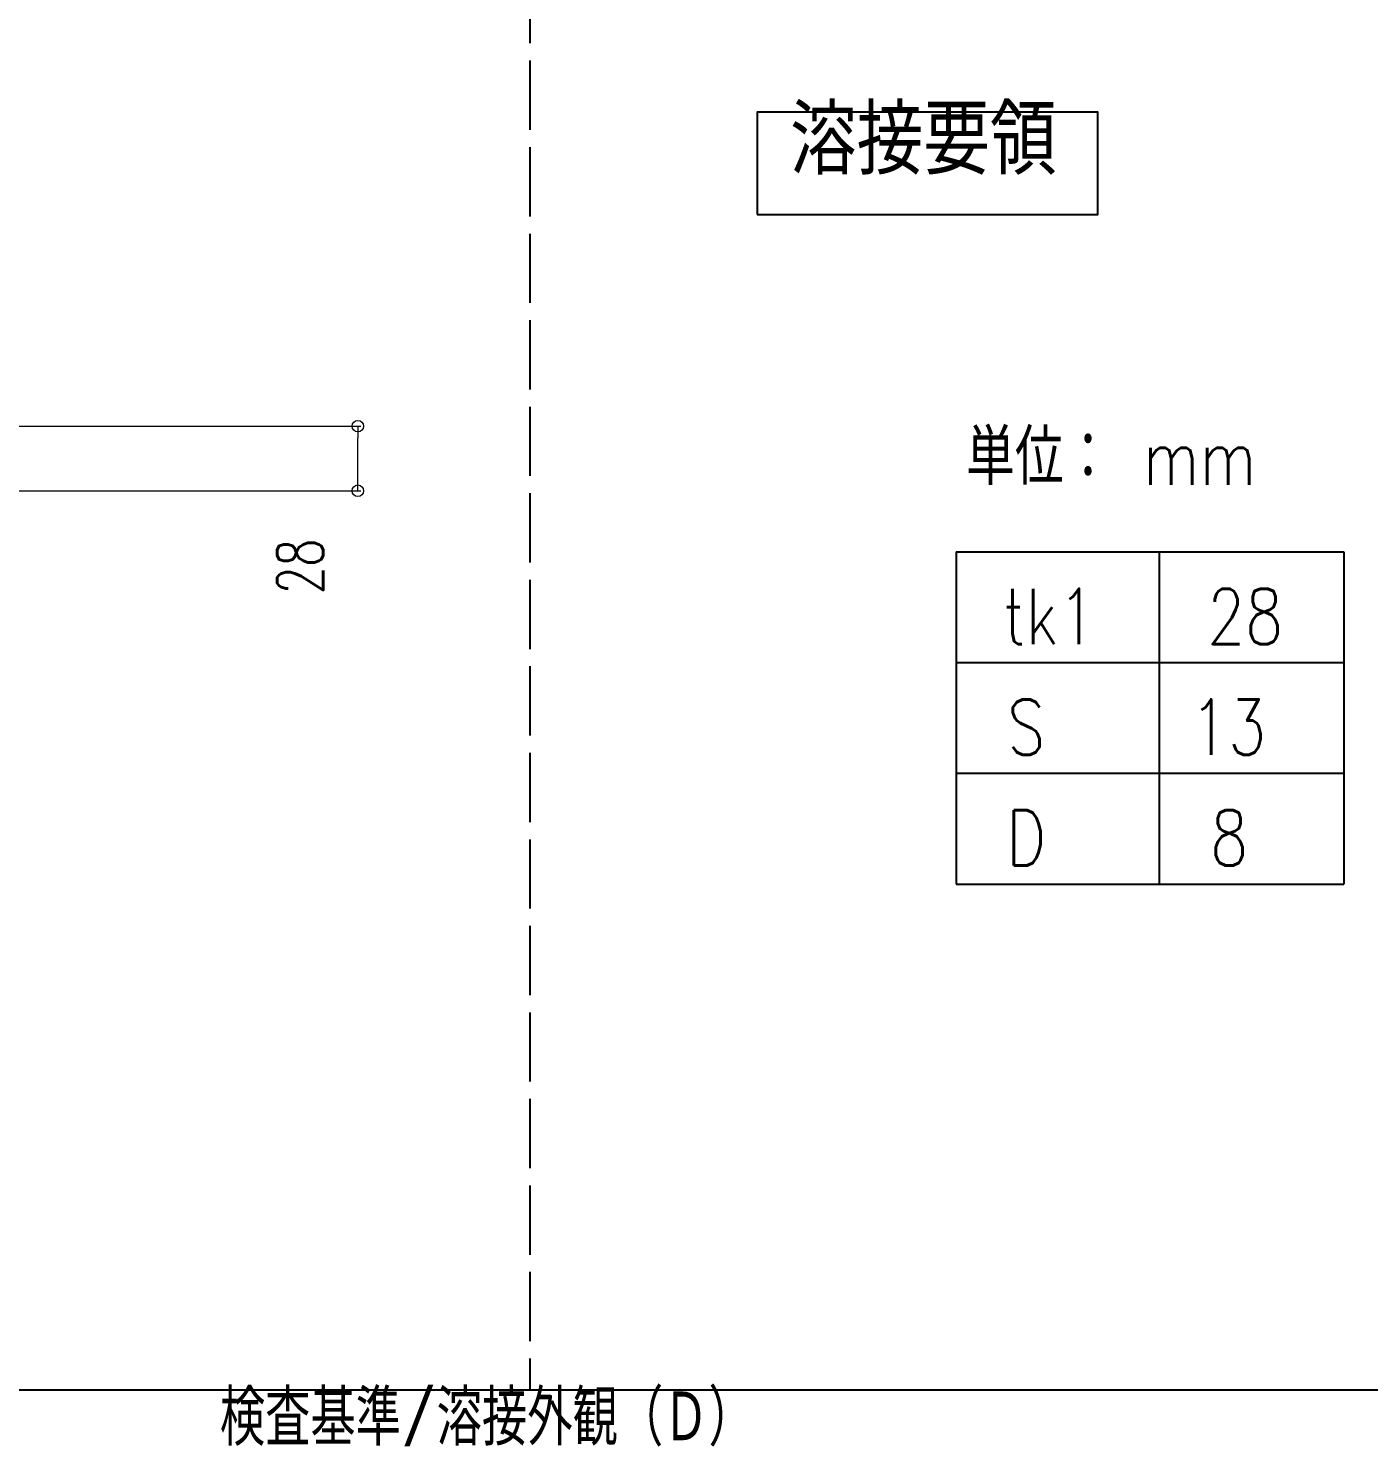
# Model space of a CAD drawing. Header units: millimetres. Extents: x -4568 to 36914, y -114 to 17788.
# Drawn here: x 13474 to 14054, y 3051 to 3666 of the extents above; entities that cross this region are included whole.
import ezdxf
from ezdxf.enums import TextEntityAlignment as Align

# ---------------------------------------------------------------- set-up
doc = ezdxf.new("R2010")
doc.units = ezdxf.units.MM
doc.header["$LTSCALE"] = 5
doc.linetypes.add('DASHED', pattern=[7.5, 6, -1.5])
doc.layers.get('0').update_dxf_attribs({"color": 255})
doc.layers.get('DEFPOINTS').update_dxf_attribs({"color": 255})
doc.layers.add('寸法', color=4, linetype='Continuous')
doc.layers.add('文字', color=7, linetype='Continuous')
doc.styles.add('04setumei', font='simplex.shx', dxfattribs={"width": 0.7, "height": 2.5, "bigfont": 'extfont2.shx'})
doc.styles.add('DLSTANDARD1', font='monotxt.shx', dxfattribs={"width": 0.6, "bigfont": 'extfont'})
doc.styles.add('KANJI', font='simplex.shx', dxfattribs={"width": 0.7, "bigfont": 'extfont2.shx'})
doc.dimstyles.new('一般寸法-小さめ', dxfattribs={"dimscale": 10, "dimtxt": 2, "dimasz": 0.5, "dimexe": 0.125, "dimexo": 1.5, "dimgap": 0.5, "dimtad": 1, "dimtxsty": 'KANJI', "dimblk": 'ORIGIN', "dimcen": 0, "dimclrd": 256, "dimclre": 256, "dimclrt": 256, "dimadec": 0, "dimazin": 0, "dimtfac": 1, "dimtmove": 2, "dimatfit": 2, "dimfxl": 0, "dimtolj": 2, "dimlwd": 5, "dimlwe": 5, "dimarcsym": 0})

# ---------------------------------------------------------------- blocks, each defined once
blk = doc.blocks.new('_Origin')
at = {"color": 0, "linetype": 'ByBlock', "lineweight": -2}
blk.add_line((0, 0), (-1, 0), dxfattribs=at)
blk.add_circle((0, 0), 0.5, dxfattribs=at)
blk = doc.blocks.new('*D900')
at = {"layer": 'DEFPOINTS', "color": 0, "transparency": 16777216}
for p in [(13450.32, 3493.58), (13616.44, 3493.58), (13450.32, 3465.58)]:
    blk.add_point(p, dxfattribs=at)
at = {"layer": '寸法', "lineweight": 5, "transparency": 16777216}
for p, q in [((13465.32, 3493.58), (13617.69, 3493.58)), ((13616.44, 3470.58), (13616.44, 3488.58)), ((13465.32, 3465.58), (13617.69, 3465.58))]:
    blk.add_line(p, q, dxfattribs=at)
at = {"layer": '寸法', "lineweight": 5, "transparency": 16777216, "xscale": 5, "yscale": 5, "zscale": 5}
for p, rotation in [((13616.44, 3493.58), 90), ((13616.44, 3465.58), 270)]:
    blk.add_blockref('_Origin', p, dxfattribs=dict(at, rotation=rotation))
at = {"layer": '寸法', "transparency": 16777216, "insert": (13591.44, 3432.76), "char_height": 20, "attachment_point": 5, "rotation": 90, "style": 'KANJI'}
blk.add_mtext('\\A2;28', dxfattribs=at)

msp = doc.modelspace()

# ---------------------------------------------------------------- linework, layer by layer
at = {"linetype": 'DASHED', "lineweight": -3}
msp.add_line((13690.981, 4552), (13690.981, 3076), dxfattribs=at)
at = {"linetype": 'Continuous', "lineweight": -3}
msp.add_line((11269.183, 3076), (14473.183, 3076), dxfattribs=at)
at = {"layer": '寸法'}
for p, q in [((13875.686, 3439.14), (13875.686, 3343.14)), ((13875.686, 3439.14), (14043.686, 3439.14)), ((13875.686, 3439.14), (13875.686, 3295.14)), ((13963.686, 3439.14), (13963.686, 3295.14)), ((14043.686, 3439.14), (14043.686, 3295.14)), ((13875.686, 3391.14), (14043.686, 3391.14)), ((13875.686, 3343.14), (14043.686, 3343.14)), ((13875.686, 3295.14), (14043.686, 3295.14))]:
    msp.add_line(p, q, dxfattribs=at)
at = {"layer": '寸法', "linetype": 'Continuous'}
msp.add_lwpolyline([(13789.55, 3585.312), (13937.153, 3585.312), (13937.153, 3629.626), (13789.55, 3629.626)], close=True, dxfattribs=at)

# ---------------------------------------------------------------- texts
at = {"color": 0, "linetype": 'Continuous', "ltscale": 6, "style": 'DLSTANDARD1', "width": 0.875}
msp.add_text('溶接要領', height=30, dxfattribs=at).set_placement((13803.75, 3593.592), align=Align.BOTTOM_LEFT)
at = {"layer": '寸法', "style": '04setumei', "width": 0.8}
msp.add_text('単位： mm', height=24, dxfattribs=at).set_placement((13880.061, 3468.178))
for s, p in [('tk1', (13916.143, 3411.14)), ('28', (14000.943, 3411.14)), ('S', (13906.086, 3363.14)), ('13', (13993.629, 3363.14)), ('D', (13906.086, 3315.14)), ('8', (13994.086, 3315.14))]:
    msp.add_text(s, height=24, dxfattribs=at).set_placement(p, align=Align.MIDDLE)
at = {"layer": '文字', "color": 0, "linetype": 'Continuous', "ltscale": 6, "style": 'DLSTANDARD1', "width": 0.74375}
msp.add_text('検査基準/溶接外観（Ｄ）', height=24, dxfattribs=at).set_placement((13556.621, 3044.574), align=Align.BOTTOM_LEFT)

# ---------------------------------------------------------------- dimensions: what is measured, and where the dimension line sits
at = {"layer": '寸法'}
dim = msp.add_linear_dim(base=(13616.445, 3493.585), p1=(13450.325, 3465.585), p2=(13450.325, 3493.585), angle=270, dimstyle='一般寸法-小さめ', dxfattribs=at)
dim.commit()
dim.dimension.update_dxf_attribs({"geometry": '*D900', "text_midpoint": (13591.445, 3432.76), "dimtype": 160})

doc.saveas('drawing.dxf')
